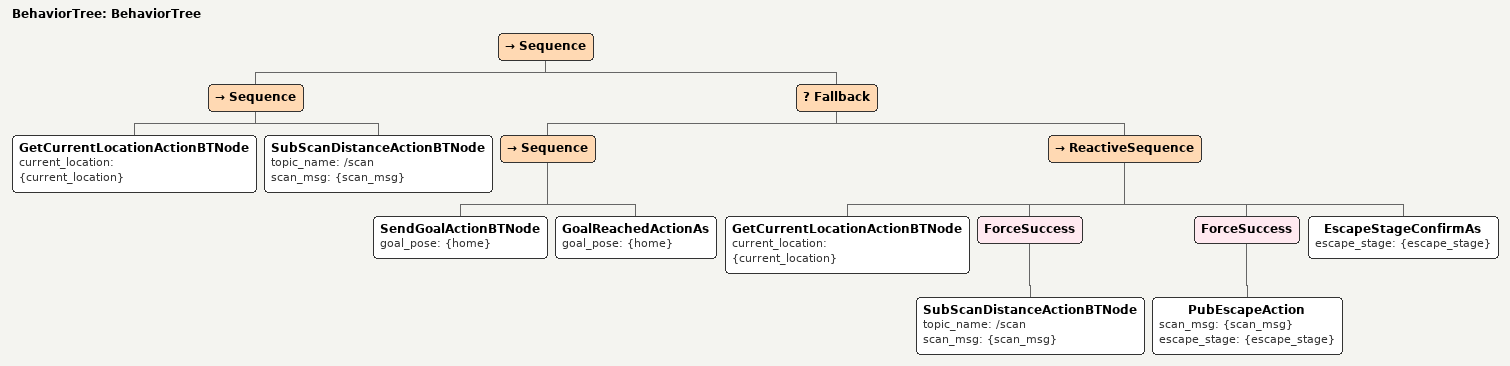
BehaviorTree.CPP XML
<?xml version="1.0" encoding="UTF-8"?>
<root BTCPP_format="4" main_tree_to_execute="BehaviorTree">
    <BehaviorTree ID="BehaviorTree">

        <Sequence>
            <Sequence>
                <GetCurrentLocationActionBTNode current_location="{current_location}" />
                <SubScanDistanceActionBTNode topic_name="/scan"
                scan_msg="{scan_msg}"/>
            </Sequence>
                <Fallback>
                    <Sequence>
                        <SendGoalActionBTNode goal_pose="{home}" />
                        <GoalReachedActionAs goal_pose="{home}"/>
                    </Sequence>
                        <ReactiveSequence>
                            <GetCurrentLocationActionBTNode current_location="{current_location}" />
                            <ForceSuccess>
                            <SubScanDistanceActionBTNode topic_name="/scan"
                            scan_msg="{scan_msg}"/>
                            </ForceSuccess>
                            <ForceSuccess>
                                <PubEscapeAction scan_msg="{scan_msg}"
                                                escape_stage="{escape_stage}"/>
                            </ForceSuccess>
                            <EscapeStageConfirmAs escape_stage="{escape_stage}"/>
                        </ReactiveSequence>
                </Fallback>
        </Sequence>
        </BehaviorTree>
</root>
